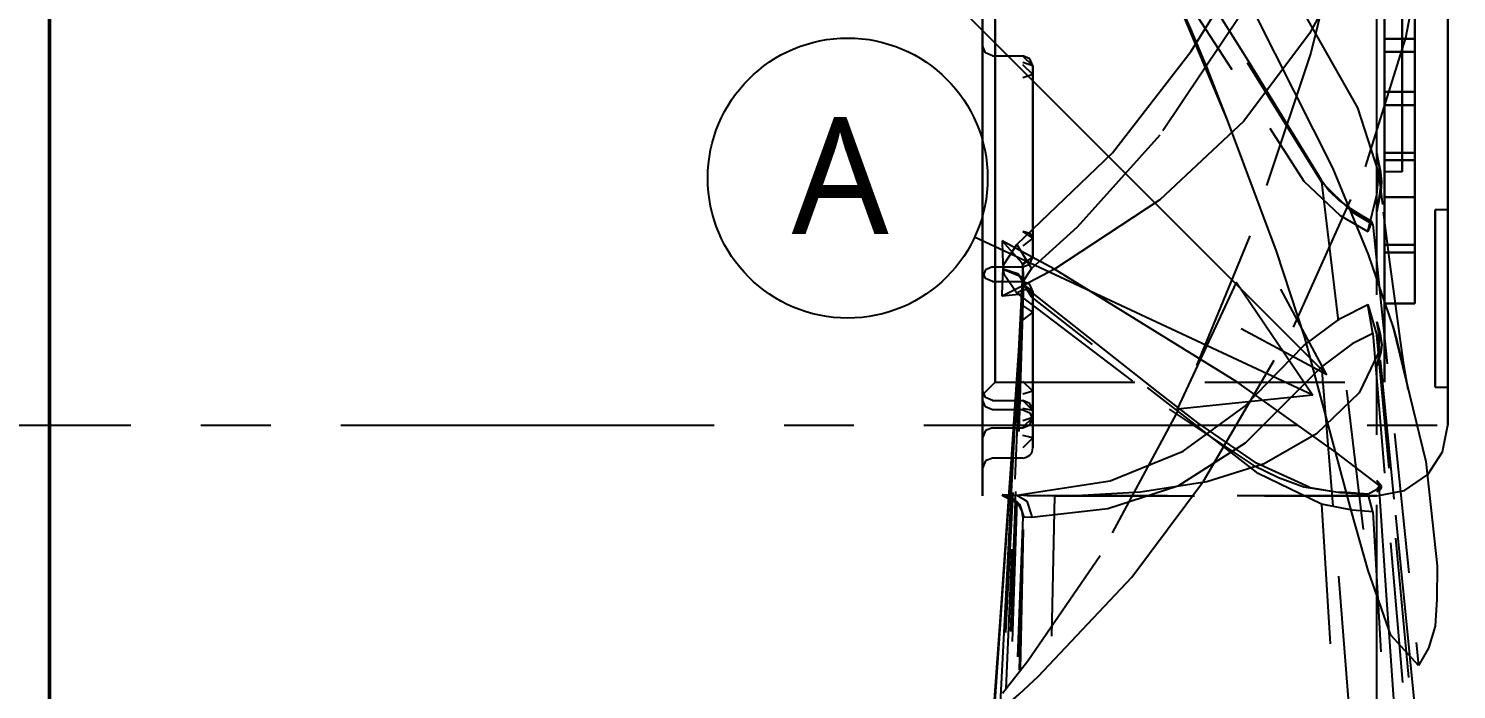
# Model space of a CAD drawing. Header units: metres. Extents: x -6 to 410, y 10 to 287.
# Drawn here: x 9.55 to 40.16, y 199.75 to 213.9 of the extents above; entities that cross this region are included whole.
import ezdxf

# ---------------------------------------------------------------- set-up
doc = ezdxf.new("R2010")
doc.units = ezdxf.units.M
doc.linetypes.add('CENTER2', pattern=[12.5, 8, -1.5, 1.5, -1.5])
doc.linetypes.add('DASHED', pattern=[4.5, 3, -1.5])
for name, color, linetype in [('BORDER', 7, 'Continuous'), ('DIM', 2, 'Continuous'), ('HIDDEN', 9, 'DASHED'), ('VISIBLE', 3, 'Continuous')]:
    doc.layers.add(name, color=color, linetype=linetype)
doc.styles.add('CHINESE', font='msjh.ttc')

msp = doc.modelspace()

# ---------------------------------------------------------------- linework, layer by layer
at = {"layer": 'BORDER', "lineweight": 50}
msp.add_lwpolyline([(10, 10), (410, 10), (410, 287), (10, 287)], close=True, dxfattribs=at)
at = {"layer": 'CENTER2', "color": 3, "linetype": 'CENTER2'}
for p, q in [((38.459, 170.7), (38.459, 240.122)), ((3.748, 205.411), (73.17, 205.411))]:
    msp.add_line(p, q, dxfattribs=at)
at = {"layer": 'DIM', "color": 2}
for p, q in [((37.385, 206.485), (13.58, 230.29)), ((37.083, 206.053), (29.832, 209.434)), ((37.385, 206.485), (36.395, 208.323)), ((37.385, 206.485), (35.547, 207.475))]:
    msp.add_line(p, q, dxfattribs=at)
msp.add_lwpolyline([(37.083, 206.053), (34.183, 205.75), (35.451, 208.469)], close=True, dxfattribs=at)
msp.add_circle((27.113, 210.702), 3, dxfattribs=at)
at = {"layer": 'HIDDEN'}
for p, q in [((38.621, 212.547), (38.621, 213.686)), ((38.621, 213.686), (38.621, 212.547)), ((38.621, 213.686), (39.272, 213.686)), ((39.272, 213.686), (38.621, 213.686)), ((39.272, 213.686), (39.272, 212.547)), ((39.272, 212.547), (39.272, 213.686)), ((30, 213.52), (30, 213.335)), ((30, 213.335), (30, 213.52)), ((38.621, 213.405), (38.621, 212.266)), ((38.621, 212.266), (38.621, 213.405)), ((39.272, 213.405), (38.621, 213.405)), ((38.621, 213.405), (39.272, 213.405)), ((39.272, 212.266), (39.272, 213.405)), ((39.272, 213.405), (39.272, 212.266)), ((30.217, 213.324), (30.868, 213.324)), ((30.217, 213.324), (30.868, 213.324)), ((31.084, 213.107), (31.084, 212.923)), ((31.084, 212.923), (31.084, 213.107)), ((39.272, 212.547), (38.621, 212.547)), ((38.621, 212.547), (39.272, 212.547)), ((38.621, 212.266), (39.272, 212.266)), ((39.272, 212.266), (38.621, 212.266)), ((38.621, 209.273), (38.621, 211.246)), ((38.621, 211.246), (38.621, 209.273)), ((38.621, 211.246), (39.272, 211.246)), ((39.272, 211.246), (38.621, 211.246)), ((39.272, 211.246), (39.272, 209.273)), ((39.272, 209.273), (39.272, 211.246)), ((38.621, 211.083), (38.621, 209.111)), ((38.621, 209.111), (38.621, 211.083)), ((39.272, 211.083), (38.621, 211.083)), ((38.621, 211.083), (39.272, 211.083)), ((39.272, 209.111), (39.272, 211.083)), ((39.272, 211.083), (39.272, 209.111)), ((37.272, 210.625), (38.268, 202.294)), ((39.001, 210.833), (38.621, 210.833)), ((38.621, 210.293), (38.621, 208.015)), ((38.621, 208.015), (38.621, 210.293)), ((38.621, 210.293), (39.272, 210.293)), ((39.272, 210.293), (38.621, 210.293)), ((39.272, 208.015), (39.272, 210.293)), ((39.272, 210.293), (39.272, 208.015)), ((39.977, 210.02), (39.706, 210.02)), ((38.367, 209.705), (39.351, 200.264)), ((31.084, 209.015), (31.084, 209.414)), ((31.084, 209.414), (31.084, 209.015)), ((30, 208.692), (30, 209.091)), ((30, 209.091), (30, 208.692)), ((39.272, 209.273), (38.621, 209.273)), ((38.621, 209.273), (39.272, 209.273)), ((38.621, 209.111), (39.272, 209.111)), ((39.272, 209.111), (38.621, 209.111)), ((39.706, 209.207), (39.706, 207.038)), ((39.706, 207.038), (39.706, 209.207)), ((39.977, 207.038), (39.977, 209.207)), ((30.217, 208.798), (30.868, 208.798)), ((30.217, 208.798), (30.868, 208.798)), ((30, 208.12), (30, 208.563)), ((30, 208.563), (30, 208.12)), ((30.217, 208.49), (30.868, 208.49)), ((30.217, 208.49), (30.868, 208.49)), ((30.881, 208.484), (30.43, 196.362)), ((30.881, 208.461), (30.43, 199.664)), ((30.507, 199.759), (30.889, 208.516)), ((30.507, 196.278), (30.889, 208.424)), ((30.868, 208.161), (30.696, 205.699)), ((31.084, 207.83), (31.084, 208.273)), ((31.084, 208.273), (31.084, 207.83)), ((39.272, 208.015), (38.621, 208.015)), ((38.621, 208.015), (39.272, 208.015)), ((38.367, 207.372), (39.351, 195.836)), ((39.564, 195.525), (38.453, 207.336)), ((37.272, 206.662), (38.269, 194.201)), ((30, 206.062), (30.271, 206.333)), ((30.271, 206.333), (38.621, 206.333)), ((30, 206.007), (30, 205.439)), ((30, 205.439), (30, 206.007)), ((31.084, 206.141), (31.084, 205.573)), ((31.084, 205.573), (31.084, 206.141)), ((39.706, 206.224), (39.977, 206.224)), ((30, 205.23), (30, 205.813)), ((30, 205.813), (30, 205.23)), ((30.217, 205.94), (30.868, 205.94)), ((30.217, 205.94), (30.868, 205.94)), ((30.868, 205.736), (30.217, 205.736)), ((30.696, 205.699), (30.569, 203.874)), ((31.084, 205.723), (31.084, 205.139)), ((31.084, 205.139), (31.084, 205.723)), ((30.217, 205.356), (30.868, 205.356)), ((30.217, 205.356), (30.868, 205.356)), ((30.868, 204.706), (30.217, 204.706)), ((38.459, 203.893), (30.448, 203.893)), ((31.546, 203.893), (31.371, 195.303)), ((31.546, 203.893), (38.459, 203.893)), ((37.273, 203.719), (38.27, 187.042)), ((38.367, 203.551), (39.351, 186.729)), ((30.43, 186.67), (30.881, 203.445)), ((30.507, 186.678), (30.889, 203.441)), ((30.868, 203.447), (30.597, 196.179))]:
    msp.add_line(p, q, dxfattribs=at)
for points in [[(30, 203.893), (30, 204.216), (30, 205.171), (30, 206.708), (30, 208.752), (30, 211.199), (30, 213.926), (30, 216.798), (30, 219.669), (30, 222.397), (30, 224.844), (30, 226.887), (30, 228.425), (30, 229.379), (30, 229.703)], [(30, 227.534), (30, 227.265), (30, 226.471), (30, 225.192), (30, 223.492), (30, 221.456), (30, 219.187), (30, 216.798), (30, 214.409), (30, 212.14), (30, 210.104), (30, 208.404), (30, 207.125), (30, 206.331), (30, 206.062)], [(30, 206.062), (30, 206.331), (30, 207.125), (30, 208.404), (30, 210.104), (30, 212.14), (30, 214.409), (30, 216.798), (30, 219.187), (30, 221.456), (30, 223.492), (30, 225.192), (30, 226.471), (30, 227.265), (30, 227.534)], [(30.271, 227.263), (30.271, 227), (30.271, 226.226), (30.271, 224.98), (30.271, 223.323), (30.271, 221.338), (30.271, 219.127), (30.271, 216.798), (30.271, 214.469), (30.271, 212.257), (30.271, 210.273), (30.271, 208.616), (30.271, 207.369), (30.271, 206.595), (30.271, 206.333)], [(30.271, 206.333), (30.271, 206.595), (30.271, 207.369), (30.271, 208.616), (30.271, 210.273), (30.271, 212.257), (30.271, 214.469), (30.271, 216.798), (30.271, 219.127), (30.271, 221.338), (30.271, 223.323), (30.271, 224.98), (30.271, 226.226), (30.271, 227), (30.271, 227.263)], [(38.621, 206.333), (38.621, 206.595), (38.621, 207.369), (38.621, 208.616), (38.621, 210.273), (38.621, 212.257), (38.621, 214.469), (38.621, 216.798), (38.621, 219.127), (38.621, 221.338), (38.621, 223.323), (38.621, 224.98), (38.621, 226.226), (38.621, 227), (38.621, 227.263)], [(38.621, 227.263), (38.621, 227), (38.621, 226.226), (38.621, 224.98), (38.621, 223.323), (38.621, 221.338), (38.621, 219.127), (38.621, 216.798), (38.621, 214.469), (38.621, 212.257), (38.621, 210.273), (38.621, 208.616), (38.621, 207.369), (38.621, 206.595), (38.621, 206.333)], [(38.621, 222.762), (38.621, 222.613), (38.621, 222.172), (38.621, 221.461), (38.621, 220.517), (38.621, 219.386), (38.621, 218.125), (38.621, 216.798), (38.621, 215.471), (38.621, 214.21), (38.621, 213.079), (38.621, 212.135), (38.621, 211.424), (38.621, 210.983), (38.621, 210.833)], [(38.621, 210.833), (38.621, 210.983), (38.621, 211.424), (38.621, 212.135), (38.621, 213.079), (38.621, 214.21), (38.621, 215.471), (38.621, 216.798), (38.621, 218.125), (38.621, 219.386), (38.621, 220.517), (38.621, 221.461), (38.621, 222.172), (38.621, 222.613), (38.621, 222.762)], [(39.001, 210.833), (39.001, 210.983), (39.001, 211.424), (39.001, 212.135), (39.001, 213.079), (39.001, 214.21), (39.001, 215.471), (39.001, 216.798), (39.001, 218.125), (39.001, 219.386), (39.001, 220.517), (39.001, 221.461), (39.001, 222.172), (39.001, 222.613), (39.001, 222.762)], [(39.001, 222.762), (39.001, 222.613), (39.001, 222.172), (39.001, 221.461), (39.001, 220.517), (39.001, 219.386), (39.001, 218.125), (39.001, 216.798), (39.001, 215.471), (39.001, 214.21), (39.001, 213.079), (39.001, 212.135), (39.001, 211.424), (39.001, 210.983), (39.001, 210.833)], [(31.195, 200.027), (33.204, 202.152), (34.738, 204.21), (36.67, 207.511), (38.215, 210.946), (39.079, 213.71), (39.604, 216.458), (39.747, 218.774), (39.706, 219.74)], [(38.269, 218.375), (38.223, 218.199), (37.954, 217.117), (37.568, 215.491), (37.039, 213.386), (35.731, 209.466), (34.203, 205.745), (32.523, 202.613), (30.973, 200.358)], [(37.272, 210.625), (34.19, 215.569), (31.955, 218.417)], [(31.963, 218.409), (33.727, 216.226), (34.52, 215.085), (35.695, 213.214), (37.26, 210.663)], [(30.739, 209.283), (32.79, 211.245), (34.475, 213.42), (35.71, 215.393), (36.893, 217.427)], [(37.272, 217.237), (35.542, 214.205), (33.806, 211.623), (32.032, 209.654), (31.053, 208.769)], [(38.493, 217.201), (38.056, 215.723), (37.013, 213.797), (35.608, 211.924), (33.803, 210.238), (31.546, 208.752)], [(33.712, 215.544), (36.893, 210.639)], [(38.621, 213.686), (38.621, 213.809), (38.621, 213.933), (38.621, 214.059), (38.621, 214.185), (38.621, 214.313), (38.621, 214.442), (38.621, 214.572), (38.621, 214.704), (38.621, 214.836), (38.621, 214.969), (38.621, 215.102), (38.621, 215.237), (38.621, 215.372), (38.621, 215.508)], [(38.621, 215.508), (38.621, 215.372), (38.621, 215.237), (38.621, 215.102), (38.621, 214.969), (38.621, 214.836), (38.621, 214.704), (38.621, 214.572), (38.621, 214.442), (38.621, 214.313), (38.621, 214.185), (38.621, 214.059), (38.621, 213.933), (38.621, 213.809), (38.621, 213.686)], [(39.272, 215.508), (39.272, 215.372), (39.272, 215.237), (39.272, 215.102), (39.272, 214.969), (39.272, 214.836), (39.272, 214.704), (39.272, 214.572), (39.272, 214.442), (39.272, 214.313), (39.272, 214.185), (39.272, 214.059), (39.272, 213.933), (39.272, 213.809), (39.272, 213.686)], [(39.272, 213.686), (39.272, 213.809), (39.272, 213.933), (39.272, 214.059), (39.272, 214.185), (39.272, 214.313), (39.272, 214.442), (39.272, 214.572), (39.272, 214.704), (39.272, 214.836), (39.272, 214.969), (39.272, 215.102), (39.272, 215.237), (39.272, 215.372), (39.272, 215.508)], [(38.621, 215.113), (38.621, 214.921), (38.621, 214.73), (38.621, 214.54), (38.621, 214.352), (38.621, 214.164), (38.621, 213.978), (38.621, 213.794), (38.621, 213.61), (38.621, 213.429), (38.621, 213.249), (38.621, 213.071), (38.621, 212.894), (38.621, 212.72), (38.621, 212.547)], [(38.621, 212.547), (38.621, 212.72), (38.621, 212.894), (38.621, 213.071), (38.621, 213.249), (38.621, 213.429), (38.621, 213.61), (38.621, 213.794), (38.621, 213.978), (38.621, 214.164), (38.621, 214.352), (38.621, 214.54), (38.621, 214.73), (38.621, 214.921), (38.621, 215.113)], [(39.272, 212.547), (39.272, 212.72), (39.272, 212.894), (39.272, 213.071), (39.272, 213.249), (39.272, 213.429), (39.272, 213.61), (39.272, 213.794), (39.272, 213.978), (39.272, 214.164), (39.272, 214.352), (39.272, 214.54), (39.272, 214.73), (39.272, 214.921), (39.272, 215.113)], [(39.272, 215.113), (39.272, 214.921), (39.272, 214.73), (39.272, 214.54), (39.272, 214.352), (39.272, 214.164), (39.272, 213.978), (39.272, 213.794), (39.272, 213.61), (39.272, 213.429), (39.272, 213.249), (39.272, 213.071), (39.272, 212.894), (39.272, 212.72), (39.272, 212.547)], [(30, 213.249), (30, 213.285), (30, 213.319), (30, 213.351), (30, 213.382), (30, 213.411), (30, 213.437), (30, 213.46), (30, 213.481), (30, 213.499), (30, 213.514), (30, 213.526), (30, 213.534), (30, 213.539), (30, 213.541)], [(30, 213.541), (30, 213.541), (30, 213.54), (30, 213.54), (30, 213.539), (30, 213.538), (30, 213.537), (30, 213.535), (30, 213.534), (30, 213.532), (30, 213.53), (30, 213.528), (30, 213.525), (30, 213.523), (30, 213.52)], [(30, 213.52), (30, 213.523), (30, 213.525), (30, 213.528), (30, 213.53), (30, 213.532), (30, 213.534), (30, 213.535), (30, 213.537), (30, 213.538), (30, 213.539), (30, 213.54), (30, 213.54), (30, 213.541), (30, 213.541)], [(30, 213.541), (30, 213.539), (30, 213.534), (30, 213.526), (30, 213.514), (30, 213.499), (30, 213.481), (30, 213.46), (30, 213.437), (30, 213.411), (30, 213.382), (30, 213.351), (30, 213.319), (30, 213.285), (30, 213.249)], [(30.217, 213.324), (30.065, 213.386), (30, 213.541)], [(30.217, 213.324), (30.065, 213.386), (30, 213.541)], [(38.621, 211.246), (38.621, 211.364), (38.621, 211.488), (38.621, 211.618), (38.621, 211.754), (38.621, 211.896), (38.621, 212.044), (38.621, 212.197), (38.621, 212.355), (38.621, 212.519), (38.621, 212.687), (38.621, 212.86), (38.621, 213.037), (38.621, 213.219), (38.621, 213.405)], [(38.621, 213.405), (38.621, 213.219), (38.621, 213.037), (38.621, 212.86), (38.621, 212.687), (38.621, 212.519), (38.621, 212.355), (38.621, 212.197), (38.621, 212.044), (38.621, 211.896), (38.621, 211.754), (38.621, 211.618), (38.621, 211.488), (38.621, 211.364), (38.621, 211.246)], [(39.272, 213.405), (39.272, 213.219), (39.272, 213.037), (39.272, 212.86), (39.272, 212.687), (39.272, 212.519), (39.272, 212.355), (39.272, 212.197), (39.272, 212.044), (39.272, 211.896), (39.272, 211.754), (39.272, 211.618), (39.272, 211.488), (39.272, 211.364), (39.272, 211.246)], [(39.272, 211.246), (39.272, 211.364), (39.272, 211.488), (39.272, 211.618), (39.272, 211.754), (39.272, 211.896), (39.272, 212.044), (39.272, 212.197), (39.272, 212.355), (39.272, 212.519), (39.272, 212.687), (39.272, 212.86), (39.272, 213.037), (39.272, 213.219), (39.272, 213.405)], [(30, 213.335), (30, 213.317), (30, 213.295), (30, 213.267), (30, 213.235), (30, 213.199), (30, 213.159), (30, 213.116), (30, 213.071), (30, 213.024), (30, 212.975), (30, 212.926), (30, 212.877), (30, 212.829), (30, 212.781)], [(30, 212.781), (30, 212.829), (30, 212.877), (30, 212.926), (30, 212.975), (30, 213.024), (30, 213.071), (30, 213.116), (30, 213.159), (30, 213.199), (30, 213.235), (30, 213.267), (30, 213.295), (30, 213.317), (30, 213.335)], [(30, 209.698), (30, 209.923), (30, 210.154), (30, 210.389), (30, 210.629), (30, 210.873), (30, 211.122), (30, 211.376), (30, 211.633), (30, 211.894), (30, 212.158), (30, 212.426), (30, 212.698), (30, 212.972), (30, 213.249)], [(30, 213.249), (30, 212.972), (30, 212.698), (30, 212.426), (30, 212.158), (30, 211.894), (30, 211.633), (30, 211.376), (30, 211.122), (30, 210.873), (30, 210.629), (30, 210.389), (30, 210.154), (30, 209.923), (30, 209.698)], [(31.084, 213.107), (31.021, 213.26), (30.868, 213.324)], [(31.084, 213.107), (31.021, 213.26), (30.868, 213.324)], [(31.084, 213.107), (30.868, 213.313)], [(31.084, 213.107), (30.868, 213.313)], [(31.084, 213.107), (30.868, 213.178)], [(31.084, 213.107), (30.868, 213.178)], [(31.084, 212.923), (30.868, 213.129)], [(31.084, 212.923), (30.868, 213.129)], [(31.084, 209.414), (31.084, 209.648), (31.084, 209.888), (31.084, 210.132), (31.084, 210.382), (31.084, 210.637), (31.084, 210.895), (31.084, 211.159), (31.084, 211.426), (31.084, 211.698), (31.084, 211.973), (31.084, 212.252), (31.084, 212.534), (31.084, 212.819), (31.084, 213.107)], [(31.084, 213.107), (31.084, 212.819), (31.084, 212.534), (31.084, 212.252), (31.084, 211.973), (31.084, 211.698), (31.084, 211.426), (31.084, 211.159), (31.084, 210.895), (31.084, 210.637), (31.084, 210.382), (31.084, 210.132), (31.084, 209.888), (31.084, 209.648), (31.084, 209.414)], [(30, 212.781), (30, 212.465), (30, 212.152), (30, 211.842), (30, 211.537), (30, 211.235), (30, 210.937), (30, 210.644), (30, 210.355), (30, 210.071), (30, 209.792), (30, 209.518), (30, 209.25), (30, 208.987), (30, 208.73)], [(30, 208.73), (30, 208.987), (30, 209.25), (30, 209.518), (30, 209.792), (30, 210.071), (30, 210.355), (30, 210.644), (30, 210.937), (30, 211.235), (30, 211.537), (30, 211.842), (30, 212.152), (30, 212.465), (30, 212.781)], [(31.084, 212.923), (30.868, 212.852)], [(31.084, 212.923), (30.868, 212.852)], [(31.084, 212.923), (31.084, 212.618), (31.084, 212.316), (31.084, 212.017), (31.084, 211.722), (31.084, 211.431), (31.084, 211.144), (31.084, 210.861), (31.084, 210.582), (31.084, 210.308), (31.084, 210.039), (31.084, 209.775), (31.084, 209.516), (31.084, 209.262), (31.084, 209.015)], [(31.084, 209.015), (31.084, 209.262), (31.084, 209.516), (31.084, 209.775), (31.084, 210.039), (31.084, 210.308), (31.084, 210.582), (31.084, 210.861), (31.084, 211.144), (31.084, 211.431), (31.084, 211.722), (31.084, 212.017), (31.084, 212.316), (31.084, 212.618), (31.084, 212.923)], [(38.621, 212.266), (38.621, 212.007), (38.621, 211.754), (38.621, 211.507), (38.621, 211.267), (38.621, 211.033), (38.621, 210.806), (38.621, 210.587), (38.621, 210.375), (38.621, 210.17), (38.621, 209.974), (38.621, 209.786), (38.621, 209.606), (38.621, 209.435), (38.621, 209.273)], [(38.621, 209.273), (38.621, 209.435), (38.621, 209.606), (38.621, 209.786), (38.621, 209.974), (38.621, 210.17), (38.621, 210.375), (38.621, 210.587), (38.621, 210.806), (38.621, 211.033), (38.621, 211.267), (38.621, 211.507), (38.621, 211.754), (38.621, 212.007), (38.621, 212.266)], [(39.272, 209.273), (39.272, 209.435), (39.272, 209.606), (39.272, 209.786), (39.272, 209.974), (39.272, 210.17), (39.272, 210.375), (39.272, 210.587), (39.272, 210.806), (39.272, 211.033), (39.272, 211.267), (39.272, 211.507), (39.272, 211.754), (39.272, 212.007), (39.272, 212.266)], [(39.272, 212.266), (39.272, 212.007), (39.272, 211.754), (39.272, 211.507), (39.272, 211.267), (39.272, 211.033), (39.272, 210.806), (39.272, 210.587), (39.272, 210.375), (39.272, 210.17), (39.272, 209.974), (39.272, 209.786), (39.272, 209.606), (39.272, 209.435), (39.272, 209.273)], [(38.621, 210.293), (38.621, 210.302), (38.621, 210.319), (38.621, 210.343), (38.621, 210.375), (38.621, 210.413), (38.621, 210.46), (38.621, 210.513), (38.621, 210.573), (38.621, 210.641), (38.621, 210.716), (38.621, 210.798), (38.621, 210.886), (38.621, 210.981), (38.621, 211.083)], [(38.621, 211.083), (38.621, 210.981), (38.621, 210.886), (38.621, 210.798), (38.621, 210.716), (38.621, 210.641), (38.621, 210.573), (38.621, 210.513), (38.621, 210.46), (38.621, 210.413), (38.621, 210.375), (38.621, 210.343), (38.621, 210.319), (38.621, 210.302), (38.621, 210.293)], [(39.272, 211.083), (39.272, 210.981), (39.272, 210.886), (39.272, 210.798), (39.272, 210.716), (39.272, 210.641), (39.272, 210.573), (39.272, 210.513), (39.272, 210.46), (39.272, 210.413), (39.272, 210.375), (39.272, 210.343), (39.272, 210.319), (39.272, 210.302), (39.272, 210.293)], [(39.272, 210.293), (39.272, 210.302), (39.272, 210.319), (39.272, 210.343), (39.272, 210.375), (39.272, 210.413), (39.272, 210.46), (39.272, 210.513), (39.272, 210.573), (39.272, 210.641), (39.272, 210.716), (39.272, 210.798), (39.272, 210.886), (39.272, 210.981), (39.272, 211.083)], [(36.893, 210.639), (37.671, 209.904)], [(37.26, 210.663), (37.433, 210.432), (37.647, 210.222), (37.897, 210.042)], [(37.925, 209.975), (37.272, 210.625)], [(38.453, 210.347), (38.499, 210.793)], [(38.261, 209.561), (38.453, 210.347)], [(38.509, 210.316), (38.459, 209.989)], [(38.459, 209.989), (38.525, 210.314)], [(38.534, 210.516), (38.509, 210.316)], [(38.525, 210.314), (38.509, 210.316)], [(38.525, 210.314), (38.546, 210.42)], [(38.346, 209.772), (38.125, 209.904), (38.011, 209.973), (37.897, 210.042)], [(38.367, 209.705), (37.925, 209.975)], [(39.706, 209.207), (39.706, 209.298), (39.706, 209.388), (39.706, 209.475), (39.706, 209.56), (39.706, 209.639), (39.706, 209.714), (39.706, 209.782), (39.706, 209.843), (39.706, 209.895), (39.706, 209.94), (39.706, 209.974), (39.706, 210), (39.706, 210.015), (39.706, 210.02)], [(39.706, 210.02), (39.706, 210.015), (39.706, 210), (39.706, 209.974), (39.706, 209.94), (39.706, 209.895), (39.706, 209.843), (39.706, 209.782), (39.706, 209.714), (39.706, 209.639), (39.706, 209.56), (39.706, 209.475), (39.706, 209.388), (39.706, 209.298), (39.706, 209.207)], [(39.977, 210.02), (39.977, 209.664), (39.977, 209.319), (39.977, 208.986), (39.977, 208.665), (39.977, 208.357), (39.977, 208.061), (39.977, 207.78), (39.977, 207.512), (39.977, 207.259), (39.977, 207.021), (39.977, 206.798), (39.977, 206.591), (39.977, 206.4), (39.977, 206.224)], [(30, 209.091), (30, 209.126), (30, 209.163), (30, 209.204), (30, 209.247), (30, 209.292), (30, 209.339), (30, 209.387), (30, 209.435), (30, 209.483), (30, 209.53), (30, 209.575), (30, 209.619), (30, 209.66), (30, 209.698)], [(30, 209.698), (30, 209.66), (30, 209.619), (30, 209.575), (30, 209.53), (30, 209.483), (30, 209.435), (30, 209.387), (30, 209.339), (30, 209.292), (30, 209.247), (30, 209.204), (30, 209.163), (30, 209.126), (30, 209.091)], [(37.671, 209.904), (38.261, 209.561)], [(38.347, 209.772), (38.261, 209.561)], [(38.367, 209.705), (38.347, 209.772)], [(31.084, 209.414), (31.021, 209.514), (30.868, 209.556)], [(31.084, 209.414), (30.868, 209.556)], [(31.084, 209.414), (30.868, 209.253)], [(31.084, 209.414), (30.868, 209.253)], [(30.462, 208.851), (30.739, 209.283)], [(30.739, 209.283), (31.053, 208.769)], [(38.621, 209.111), (38.621, 208.968), (38.621, 208.834), (38.621, 208.71), (38.621, 208.596), (38.621, 208.492), (38.621, 208.397), (38.621, 208.313), (38.621, 208.239), (38.621, 208.176), (38.621, 208.123), (38.621, 208.08), (38.621, 208.048), (38.621, 208.026), (38.621, 208.015)], [(38.621, 208.015), (38.621, 208.026), (38.621, 208.048), (38.621, 208.08), (38.621, 208.123), (38.621, 208.176), (38.621, 208.239), (38.621, 208.313), (38.621, 208.397), (38.621, 208.492), (38.621, 208.596), (38.621, 208.71), (38.621, 208.834), (38.621, 208.968), (38.621, 209.111)], [(39.272, 208.015), (39.272, 208.026), (39.272, 208.048), (39.272, 208.08), (39.272, 208.123), (39.272, 208.176), (39.272, 208.239), (39.272, 208.313), (39.272, 208.397), (39.272, 208.492), (39.272, 208.596), (39.272, 208.71), (39.272, 208.834), (39.272, 208.968), (39.272, 209.111)], [(39.272, 209.111), (39.272, 208.968), (39.272, 208.834), (39.272, 208.71), (39.272, 208.596), (39.272, 208.492), (39.272, 208.397), (39.272, 208.313), (39.272, 208.239), (39.272, 208.176), (39.272, 208.123), (39.272, 208.08), (39.272, 208.048), (39.272, 208.026), (39.272, 208.015)], [(30.217, 208.798), (30.065, 208.735), (30, 208.581)], [(30.217, 208.798), (30.065, 208.735), (30, 208.581)], [(30.433, 208.439), (30.448, 208.756)], [(30.448, 208.756), (30.462, 208.851)], [(30.448, 208.756), (30.759, 208.662), (30.881, 208.461)], [(31.084, 209.015), (30.868, 208.872)], [(31.084, 209.015), (30.868, 208.853)], [(31.084, 209.015), (30.868, 208.853)], [(31.084, 209.015), (30.868, 208.872)], [(30.868, 208.798), (31.021, 208.861), (31.084, 209.015)], [(30.868, 208.798), (31.021, 208.861), (31.084, 209.015)], [(30.868, 208.806), (30.87, 208.726), (30.871, 208.689), (30.873, 208.653), (30.874, 208.622), (30.876, 208.588), (30.881, 208.503)], [(30.881, 208.484), (30.868, 208.787)], [(31.546, 208.752), (30.884, 208.404)], [(31.053, 208.769), (30.889, 208.516)], [(30, 208.73), (30, 208.711), (30, 208.692), (30, 208.675), (30, 208.659), (30, 208.645), (30, 208.632), (30, 208.62), (30, 208.61), (30, 208.601), (30, 208.594), (30, 208.588), (30, 208.584), (30, 208.582), (30, 208.581)], [(30, 208.581), (30, 208.582), (30, 208.584), (30, 208.588), (30, 208.594), (30, 208.601), (30, 208.61), (30, 208.62), (30, 208.632), (30, 208.645), (30, 208.659), (30, 208.675), (30, 208.692), (30, 208.711), (30, 208.73)], [(30, 208.563), (30, 208.582), (30, 208.6), (30, 208.616), (30, 208.631), (30, 208.645), (30, 208.658), (30, 208.669), (30, 208.679), (30, 208.687), (30, 208.694), (30, 208.7), (30, 208.704), (30, 208.706), (30, 208.707)], [(30, 208.707), (30, 208.706), (30, 208.704), (30, 208.702), (30, 208.698), (30, 208.693), (30, 208.687), (30, 208.679), (30, 208.671), (30, 208.662), (30, 208.652), (30, 208.64), (30, 208.628), (30, 208.615), (30, 208.601)], [(30, 208.601), (30, 208.615), (30, 208.628), (30, 208.64), (30, 208.652), (30, 208.662), (30, 208.671), (30, 208.679), (30, 208.687), (30, 208.693), (30, 208.698), (30, 208.702), (30, 208.704), (30, 208.706), (30, 208.707)], [(30, 208.707), (30, 208.706), (30, 208.704), (30, 208.7), (30, 208.694), (30, 208.687), (30, 208.679), (30, 208.669), (30, 208.658), (30, 208.645), (30, 208.631), (30, 208.616), (30, 208.6), (30, 208.582), (30, 208.563)], [(30.217, 208.49), (30.065, 208.552), (30, 208.707)], [(30.217, 208.49), (30.065, 208.552), (30, 208.707)], [(30, 208.581), (30, 208.581), (30, 208.583), (30, 208.586), (30, 208.59), (30, 208.596), (30, 208.602), (30, 208.61), (30, 208.618), (30, 208.628), (30, 208.639), (30, 208.651), (30, 208.664), (30, 208.678), (30, 208.692)], [(30, 208.692), (30, 208.678), (30, 208.664), (30, 208.651), (30, 208.639), (30, 208.628), (30, 208.618), (30, 208.61), (30, 208.602), (30, 208.596), (30, 208.59), (30, 208.586), (30, 208.583), (30, 208.581), (30, 208.581)], [(30, 208.601), (30, 208.411), (30, 208.227), (30, 208.05), (30, 207.879), (30, 207.715), (30, 207.557), (30, 207.406), (30, 207.262), (30, 207.126), (30, 206.996), (30, 206.874), (30, 206.758), (30, 206.651), (30, 206.551)], [(30, 206.551), (30, 206.651), (30, 206.758), (30, 206.874), (30, 206.996), (30, 207.126), (30, 207.262), (30, 207.406), (30, 207.557), (30, 207.715), (30, 207.879), (30, 208.05), (30, 208.227), (30, 208.411), (30, 208.601)], [(30.857, 208.582), (30.881, 208.503)], [(31.084, 208.273), (31.021, 208.426), (30.868, 208.49)], [(31.084, 208.273), (31.021, 208.426), (30.868, 208.49)], [(30.881, 208.461), (30.878, 208.41)], [(30.889, 208.516), (30.881, 208.461)], [(30.881, 208.503), (30.881, 208.503)], [(30.881, 208.503), (30.881, 208.484)], [(30.881, 208.503), (30.881, 208.501), (30.885, 208.472)], [(30.889, 208.424), (30.881, 208.484)], [(30.885, 208.472), (30.922, 208.387), (31.008, 208.296)], [(30.421, 208.174), (30.433, 208.439)], [(30.884, 208.404), (30.421, 208.174)], [(30.855, 208.217), (30.421, 208.174)], [(30.565, 203.876), (30.607, 204.468), (30.703, 205.859), (30.769, 206.804), (30.843, 207.881), (30.864, 208.182), (30.872, 208.306), (30.878, 208.41)], [(30.835, 208.169), (34.006, 205.753), (35.802, 204.554), (36.35, 204.29), (36.893, 204.091)], [(30.842, 208.3), (30.935, 208.319), (31.007, 208.296)], [(30.868, 208.165), (30.855, 208.217)], [(31.084, 208.273), (30.868, 208.437)], [(31.084, 208.273), (30.868, 208.437)], [(31.084, 208.273), (30.868, 208.418)], [(31.084, 208.273), (30.868, 208.418)], [(30.878, 208.405), (30.871, 208.284), (30.868, 208.161)], [(30.868, 208.165), (30.871, 208.276), (30.873, 208.311), (30.874, 208.346), (30.876, 208.382), (30.878, 208.405)], [(30.868, 208.161), (30.868, 208.165)], [(30.878, 208.41), (30.878, 208.405)], [(31.053, 208.157), (30.889, 208.424)], [(37.023, 204.078), (35.878, 204.598), (34.62, 205.458), (33.766, 206.119), (32.443, 207.162), (31.007, 208.296)], [(31.008, 208.296), (31.053, 208.157)], [(37.273, 203.719), (35.91, 204.377), (31.053, 208.157)], [(31.084, 208.273), (31.084, 208.075), (31.084, 207.884), (31.084, 207.7), (31.084, 207.522), (31.084, 207.351), (31.084, 207.187), (31.084, 207.031), (31.084, 206.881), (31.084, 206.739), (31.084, 206.604), (31.084, 206.477), (31.084, 206.357), (31.084, 206.245), (31.084, 206.141)], [(31.084, 206.141), (31.084, 206.245), (31.084, 206.357), (31.084, 206.477), (31.084, 206.604), (31.084, 206.739), (31.084, 206.881), (31.084, 207.031), (31.084, 207.187), (31.084, 207.351), (31.084, 207.522), (31.084, 207.7), (31.084, 207.884), (31.084, 208.075), (31.084, 208.273)], [(30, 207.502), (30, 207.536), (30, 207.574), (30, 207.616), (30, 207.66), (30, 207.706), (30, 207.754), (30, 207.803), (30, 207.852), (30, 207.901), (30, 207.949), (30, 207.996), (30, 208.04), (30, 208.081), (30, 208.12)], [(30, 208.12), (30, 208.081), (30, 208.04), (30, 207.996), (30, 207.949), (30, 207.901), (30, 207.852), (30, 207.803), (30, 207.754), (30, 207.706), (30, 207.66), (30, 207.616), (30, 207.574), (30, 207.536), (30, 207.502)], [(31.084, 207.83), (30.868, 207.975)], [(31.084, 207.83), (30.868, 207.975)], [(37.671, 207.696), (38.261, 207.991)], [(38.261, 207.991), (38.453, 207.336)], [(38.367, 207.372), (38.261, 207.991)], [(31.084, 207.83), (30.868, 207.666)], [(31.084, 207.83), (30.868, 207.666)], [(31.084, 205.573), (31.084, 205.683), (31.084, 205.802), (31.084, 205.928), (31.084, 206.063), (31.084, 206.205), (31.084, 206.356), (31.084, 206.514), (31.084, 206.68), (31.084, 206.854), (31.084, 207.034), (31.084, 207.223), (31.084, 207.418), (31.084, 207.62), (31.084, 207.83)], [(31.084, 207.83), (31.084, 207.62), (31.084, 207.418), (31.084, 207.223), (31.084, 207.034), (31.084, 206.854), (31.084, 206.68), (31.084, 206.514), (31.084, 206.356), (31.084, 206.205), (31.084, 206.063), (31.084, 205.928), (31.084, 205.802), (31.084, 205.683), (31.084, 205.573)], [(36.893, 207.113), (37.671, 207.696)], [(38.509, 207.361), (38.459, 207.626)], [(38.459, 207.626), (38.525, 207.364)], [(38.798, 207.531), (38.876, 207.25), (39.043, 206.569), (39.127, 206.174)], [(30, 205.163), (30, 205.277), (30, 205.4), (30, 205.531), (30, 205.67), (30, 205.818), (30, 205.974), (30, 206.138), (30, 206.31), (30, 206.49), (30, 206.678), (30, 206.873), (30, 207.075), (30, 207.285), (30, 207.502)], [(30, 207.502), (30, 207.285), (30, 207.075), (30, 206.873), (30, 206.678), (30, 206.49), (30, 206.31), (30, 206.138), (30, 205.974), (30, 205.818), (30, 205.67), (30, 205.531), (30, 205.4), (30, 205.277), (30, 205.163)], [(38.367, 207.372), (37.925, 207.149)], [(38.453, 207.336), (38.502, 207.143)], [(38.525, 207.364), (38.509, 207.361)], [(38.523, 206.967), (38.509, 207.361)], [(38.525, 207.364), (38.561, 207.131)], [(30.739, 203.91), (32.738, 204.214), (34.302, 204.852), (35.62, 205.813), (36.893, 207.113)], [(38.493, 206.965), (38.08, 206.105), (37.165, 205.224), (36.038, 204.579), (34.811, 204.194), (33.393, 203.973), (32.016, 203.897), (31.546, 203.893)], [(37.925, 207.149), (37.272, 206.662)], [(38.459, 206.684), (38.523, 206.967)], [(38.542, 206.967), (38.459, 206.684)], [(38.502, 207.143), (38.493, 206.965)], [(39.169, 200.41), (39.16, 200.5), (38.828, 203.827), (38.502, 207.143)], [(38.561, 207.131), (38.542, 206.967)], [(39.706, 206.224), (39.706, 206.23), (39.706, 206.245), (39.706, 206.27), (39.706, 206.305), (39.706, 206.349), (39.706, 206.402), (39.706, 206.463), (39.706, 206.531), (39.706, 206.605), (39.706, 206.685), (39.706, 206.769), (39.706, 206.857), (39.706, 206.947), (39.706, 207.038)], [(39.706, 207.038), (39.706, 206.947), (39.706, 206.857), (39.706, 206.769), (39.706, 206.685), (39.706, 206.605), (39.706, 206.531), (39.706, 206.463), (39.706, 206.402), (39.706, 206.349), (39.706, 206.305), (39.706, 206.27), (39.706, 206.245), (39.706, 206.23), (39.706, 206.224)], [(39.977, 206.224), (39.977, 206.23), (39.977, 206.245), (39.977, 206.27), (39.977, 206.305), (39.977, 206.349), (39.977, 206.402), (39.977, 206.463), (39.977, 206.531), (39.977, 206.605), (39.977, 206.685), (39.977, 206.769), (39.977, 206.857), (39.977, 206.947), (39.977, 207.038)], [(37.272, 206.662), (35.632, 205.022), (34.193, 204.104), (32.689, 203.615), (31.053, 203.43)], [(39.127, 206.174), (39.037, 206.705)], [(30, 206.551), (30, 206.532), (30, 206.509), (30, 206.482), (30, 206.45), (30, 206.414), (30, 206.376), (30, 206.334), (30, 206.29), (30, 206.244), (30, 206.196), (30, 206.149), (30, 206.101), (30, 206.053), (30, 206.007)], [(30, 206.007), (30, 206.053), (30, 206.101), (30, 206.149), (30, 206.196), (30, 206.244), (30, 206.29), (30, 206.334), (30, 206.376), (30, 206.414), (30, 206.45), (30, 206.482), (30, 206.509), (30, 206.532), (30, 206.551)], [(31.084, 206.141), (30.868, 206.346)], [(31.084, 206.141), (30.868, 206.346)], [(30, 206.149), (30, 206.15), (30, 206.151), (30, 206.152), (30, 206.153), (30, 206.154), (30, 206.154), (30, 206.155), (30, 206.155), (30, 206.156), (30, 206.156), (30, 206.156), (30, 206.157), (30, 206.157), (30, 206.157)], [(30, 206.157), (30, 206.155), (30, 206.149), (30, 206.138), (30, 206.124), (30, 206.107), (30, 206.085), (30, 206.06), (30, 206.032), (30, 206.001), (30, 205.967), (30, 205.931), (30, 205.893), (30, 205.854), (30, 205.813)], [(30, 205.813), (30, 205.854), (30, 205.893), (30, 205.931), (30, 205.967), (30, 206.001), (30, 206.032), (30, 206.06), (30, 206.085), (30, 206.107), (30, 206.124), (30, 206.138), (30, 206.149), (30, 206.155), (30, 206.157)], [(30, 206.157), (30, 206.157), (30, 206.157), (30, 206.156), (30, 206.156), (30, 206.156), (30, 206.155), (30, 206.155), (30, 206.154), (30, 206.154), (30, 206.153), (30, 206.152), (30, 206.151), (30, 206.15), (30, 206.149)], [(30.217, 205.94), (30.065, 206.002), (30, 206.157)], [(30.217, 205.94), (30.065, 206.002), (30, 206.157)], [(30, 206.149), (30, 206.122), (30, 206.097), (30, 206.074), (30, 206.053), (30, 206.034), (30, 206.017), (30, 206.002), (30, 205.989), (30, 205.978), (30, 205.969), (30, 205.962), (30, 205.957), (30, 205.954), (30, 205.953)], [(30, 205.953), (30, 205.954), (30, 205.957), (30, 205.962), (30, 205.969), (30, 205.978), (30, 205.989), (30, 206.002), (30, 206.017), (30, 206.034), (30, 206.053), (30, 206.074), (30, 206.097), (30, 206.122), (30, 206.149)], [(31.084, 206.141), (30.868, 206.074)], [(31.084, 206.141), (30.868, 206.074)], [(30.217, 205.736), (30.065, 205.799), (30, 205.953)], [(30.696, 205.699), (30.593, 204.223), (30.444, 202.072), (30.243, 199.192)], [(31.084, 205.723), (31.021, 205.876), (30.868, 205.94)], [(31.084, 205.723), (31.021, 205.876), (30.868, 205.94)], [(31.084, 205.723), (30.868, 205.936)], [(31.084, 205.723), (30.868, 205.936)], [(31.084, 205.723), (30.868, 205.768)], [(31.084, 205.723), (30.868, 205.768)], [(30.868, 205.736), (31.02, 205.674), (31.084, 205.52)], [(31.084, 205.723), (31.084, 205.695), (31.084, 205.669), (31.084, 205.645), (31.084, 205.624), (31.084, 205.604), (31.084, 205.586), (31.084, 205.571), (31.084, 205.557), (31.084, 205.546), (31.084, 205.536), (31.084, 205.529), (31.084, 205.524), (31.084, 205.521), (31.084, 205.52)], [(31.084, 205.52), (31.084, 205.521), (31.084, 205.524), (31.084, 205.529), (31.084, 205.536), (31.084, 205.546), (31.084, 205.557), (31.084, 205.571), (31.084, 205.586), (31.084, 205.604), (31.084, 205.624), (31.084, 205.645), (31.084, 205.669), (31.084, 205.695), (31.084, 205.723)], [(30, 205.439), (30, 205.403), (30, 205.368), (30, 205.334), (30, 205.303), (30, 205.273), (30, 205.247), (30, 205.222), (30, 205.201), (30, 205.182), (30, 205.167), (30, 205.155), (30, 205.146), (30, 205.141), (30, 205.139)], [(30, 205.139), (30, 205.141), (30, 205.146), (30, 205.155), (30, 205.167), (30, 205.182), (30, 205.201), (30, 205.222), (30, 205.247), (30, 205.273), (30, 205.303), (30, 205.334), (30, 205.368), (30, 205.403), (30, 205.439)], [(31.084, 205.573), (30.868, 205.506)], [(31.084, 205.573), (30.868, 205.368)], [(31.084, 205.573), (30.868, 205.368)], [(31.084, 205.573), (30.868, 205.506)], [(30.868, 205.356), (31.021, 205.42), (31.084, 205.573)], [(30.868, 205.356), (31.021, 205.42), (31.084, 205.573)], [(30.217, 205.356), (30.065, 205.294), (30, 205.139)], [(30.217, 205.356), (30.065, 205.294), (30, 205.139)], [(30, 204.714), (30, 204.726), (30, 204.743), (30, 204.766), (30, 204.793), (30, 204.825), (30, 204.861), (30, 204.9), (30, 204.942), (30, 204.987), (30, 205.034), (30, 205.083), (30, 205.132), (30, 205.181), (30, 205.23)], [(30, 205.23), (30, 205.181), (30, 205.132), (30, 205.083), (30, 205.034), (30, 204.987), (30, 204.942), (30, 204.9), (30, 204.861), (30, 204.825), (30, 204.793), (30, 204.766), (30, 204.743), (30, 204.726), (30, 204.714)], [(30, 205.139), (30, 205.14), (30, 205.14), (30, 205.141), (30, 205.141), (30, 205.143), (30, 205.144), (30, 205.145), (30, 205.147), (30, 205.149), (30, 205.152), (30, 205.154), (30, 205.157), (30, 205.16), (30, 205.163)], [(30, 205.163), (30, 205.16), (30, 205.157), (30, 205.154), (30, 205.152), (30, 205.149), (30, 205.147), (30, 205.145), (30, 205.144), (30, 205.143), (30, 205.141), (30, 205.141), (30, 205.14), (30, 205.14), (30, 205.139)], [(31.084, 205.139), (30.868, 205.185)], [(31.084, 205.139), (30.868, 205.185)], [(31.084, 205.139), (30.868, 204.927)], [(31.084, 205.139), (30.868, 204.927)], [(31.084, 205.139), (31.084, 205.11), (31.084, 205.082), (31.084, 205.057), (31.084, 205.034), (31.084, 205.013), (31.084, 204.994), (31.084, 204.977), (31.084, 204.963), (31.084, 204.951), (31.084, 204.941), (31.084, 204.933), (31.084, 204.928), (31.084, 204.924), (31.084, 204.923)], [(31.084, 204.923), (31.084, 204.924), (31.084, 204.928), (31.084, 204.933), (31.084, 204.941), (31.084, 204.951), (31.084, 204.963), (31.084, 204.977), (31.084, 204.994), (31.084, 205.013), (31.084, 205.034), (31.084, 205.057), (31.084, 205.082), (31.084, 205.11), (31.084, 205.139)], [(30.868, 204.706), (30.949, 204.722), (31.02, 204.769), (31.067, 204.839), (31.084, 204.923)], [(38.493, 204.133), (37.584, 204.823)], [(30, 204.714), (30, 204.683), (30, 204.654), (30, 204.628), (30, 204.604), (30, 204.582), (30, 204.563), (30, 204.546), (30, 204.531), (30, 204.518), (30, 204.508), (30, 204.5), (30, 204.494), (30, 204.491), (30, 204.489)], [(30, 204.489), (30, 204.491), (30, 204.494), (30, 204.5), (30, 204.508), (30, 204.518), (30, 204.531), (30, 204.546), (30, 204.563), (30, 204.582), (30, 204.604), (30, 204.628), (30, 204.654), (30, 204.683), (30, 204.714)], [(30.217, 204.706), (30.065, 204.644), (30, 204.489)], [(38.459, 203.893), (39.051, 204.013), (39.549, 204.355)], [(38.459, 204.225), (38.494, 204.176), (38.523, 204.132)], [(38.542, 204.135), (38.459, 204.225)], [(30.448, 203.893), (30.462, 203.894)], [(30.448, 203.893), (30.795, 203.719), (30.881, 203.459)], [(30.462, 203.894), (30.739, 203.91)], [(30.751, 203.761), (30.61, 203.867)], [(30.61, 203.86), (30.657, 203.836), (30.742, 203.771)], [(30.884, 203.901), (30.612, 203.908)], [(30.739, 203.91), (30.956, 203.781), (31.053, 203.477)], [(31.546, 203.893), (30.884, 203.901)], [(36.893, 204.091), (37.671, 203.97)], [(37.024, 204.078), (37.576, 203.983), (37.706, 203.972)], [(37.671, 203.97), (38.261, 203.932)], [(38.27, 203.934), (37.991, 203.951), (37.706, 203.972)], [(38.261, 203.932), (38.453, 204.037)], [(38.27, 203.933), (38.261, 203.932)], [(38.367, 203.551), (38.27, 203.933)], [(38.453, 204.037), (38.505, 204.103)], [(38.459, 203.982), (38.525, 204.033)], [(38.509, 204.032), (38.459, 203.982)], [(38.505, 204.103), (38.493, 204.133)], [(38.719, 200.976), (38.671, 201.664), (38.505, 204.103)], [(38.523, 204.132), (38.509, 204.032)], [(38.525, 204.033), (38.509, 204.032)], [(38.525, 204.033), (38.561, 204.09)], [(38.561, 204.09), (38.542, 204.135)], [(30.742, 203.771), (30.729, 203.783), (30.729, 203.783)], [(30.729, 203.783), (30.737, 203.776), (30.751, 203.761)], [(30.742, 203.771), (30.755, 203.757), (30.758, 203.754), (30.758, 203.754)], [(30.758, 203.754), (30.758, 203.754), (30.758, 203.754), (30.758, 203.754), (30.758, 203.754), (30.758, 203.754), (30.758, 203.754), (30.758, 203.754), (30.758, 203.754), (30.757, 203.754), (30.757, 203.754), (30.757, 203.755), (30.757, 203.755), (30.756, 203.755), (30.756, 203.756), (30.756, 203.756), (30.755, 203.757), (30.755, 203.757), (30.754, 203.758), (30.753, 203.759), (30.753, 203.759), (30.752, 203.76), (30.751, 203.761), (30.751, 203.762), (30.75, 203.763), (30.749, 203.763), (30.748, 203.764), (30.747, 203.765), (30.746, 203.767), (30.745, 203.768), (30.742, 203.771)], [(30.855, 203.569), (30.751, 203.761)], [(30.868, 203.447), (30.855, 203.569)], [(37.925, 203.589), (37.273, 203.719)], [(38.367, 203.551), (37.925, 203.589)], [(30.881, 203.445), (30.868, 203.447)], [(30.881, 203.459), (30.881, 203.445)], [(30.889, 203.441), (30.881, 203.445)], [(31.053, 203.43), (30.889, 203.441)], [(31.053, 203.477), (31.053, 203.43)], [(30.973, 200.358), (30.507, 199.759)], [(30.37, 199.277), (30.787, 199.65), (31.195, 200.027)], [(30.507, 199.759), (30.43, 199.664)]]:
    msp.add_lwpolyline(points, dxfattribs=at)
at = {"layer": 'VISIBLE'}
for p, q in [((39.977, 209.207), (39.977, 207.038)), ((30.868, 208.787), (30.241, 196.817)), ((30.569, 203.874), (30.241, 199.165))]:
    msp.add_line(p, q, dxfattribs=at)
for points in [[(30, 229.703), (30, 229.379), (30, 228.425), (30, 226.887), (30, 224.844), (30, 222.397), (30, 219.669), (30, 216.798), (30, 213.926), (30, 211.199), (30, 208.752), (30, 206.708), (30, 205.171), (30, 204.216), (30, 203.893)], [(39.977, 205.411), (39.977, 205.697), (39.977, 206.539), (39.977, 207.895), (39.977, 209.698), (39.977, 211.857), (39.977, 214.264), (39.977, 216.798), (39.977, 219.332), (39.977, 221.738), (39.977, 223.897), (39.977, 225.7), (39.977, 227.057), (39.977, 227.899), (39.977, 228.185)], [(39.977, 228.185), (39.977, 228.043), (39.977, 227.623), (39.977, 226.933), (39.977, 225.992), (39.977, 224.823), (39.977, 223.454), (39.977, 221.92), (39.977, 220.259), (39.977, 218.512), (39.977, 216.723), (39.977, 214.935), (39.977, 213.194), (39.977, 211.542), (39.977, 210.02)], [(35.258, 211.94), (33.599, 215.896), (30.973, 220.617)], [(35.258, 211.94), (34.816, 213.063), (34.461, 213.911), (33.999, 214.945), (33.611, 215.747), (32.249, 218.052), (31.955, 218.417)], [(38.493, 210.838), (38.047, 212.205), (36.901, 214.233), (35.3, 216.366), (33.437, 218.21)], [(33.845, 217.622), (35.45, 215.008), (37.502, 210.925), (38.273, 209.062), (38.807, 207.502)], [(38.268, 202.294), (37.914, 203.56), (36.912, 207.284), (36.304, 209.138), (35.258, 211.94)], [(38.459, 211.234), (38.523, 210.835)], [(38.542, 210.839), (38.459, 211.234)], [(38.497, 210.815), (38.493, 210.838)], [(38.499, 210.793), (38.497, 210.815)], [(38.581, 210.138), (38.497, 210.815)], [(38.523, 210.835), (38.534, 210.516)], [(38.561, 210.613), (38.542, 210.839)], [(38.546, 210.42), (38.561, 210.613)], [(39.977, 209.207), (39.977, 209.298), (39.977, 209.388), (39.977, 209.475), (39.977, 209.56), (39.977, 209.639), (39.977, 209.714), (39.977, 209.782), (39.977, 209.843), (39.977, 209.895), (39.977, 209.94), (39.977, 209.974), (39.977, 210), (39.977, 210.015), (39.977, 210.02)], [(39.977, 210.02), (39.977, 210.015), (39.977, 210), (39.977, 209.974), (39.977, 209.94), (39.977, 209.895), (39.977, 209.843), (39.977, 209.782), (39.977, 209.714), (39.977, 209.639), (39.977, 209.56), (39.977, 209.475), (39.977, 209.388), (39.977, 209.298), (39.977, 209.207)], [(39.037, 206.705), (39.036, 206.712), (38.953, 207.263), (38.831, 208.174), (38.743, 208.854), (38.602, 209.97)], [(30.421, 209.357), (30.433, 209.072)], [(30.884, 209.11), (30.421, 209.357)], [(30.855, 208.883), (30.421, 209.357)], [(30.433, 209.072), (30.448, 208.748)], [(31.546, 208.752), (30.884, 209.11)], [(30.868, 208.806), (30.864, 208.843), (30.855, 208.883)], [(30.868, 208.787), (30.868, 208.806)], [(37.584, 204.823), (35.457, 206.337), (31.546, 208.752)], [(30.448, 208.748), (30.462, 208.653)], [(30.448, 208.748), (30.857, 208.582)], [(30.462, 208.653), (30.739, 208.242)], [(30.739, 208.242), (30.842, 208.3)], [(30.739, 208.242), (30.835, 208.169)], [(38.807, 207.502), (38.798, 207.531)], [(38.807, 207.502), (39.503, 204.63), (39.75, 202.397), (39.74, 201.685), (39.706, 201.106)], [(39.977, 207.038), (39.977, 206.947), (39.977, 206.857), (39.977, 206.769), (39.977, 206.685), (39.977, 206.605), (39.977, 206.531), (39.977, 206.463), (39.977, 206.402), (39.977, 206.349), (39.977, 206.305), (39.977, 206.27), (39.977, 206.245), (39.977, 206.23), (39.977, 206.224)], [(39.977, 206.224), (39.977, 206.114), (39.977, 206.011), (39.977, 205.916), (39.977, 205.829), (39.977, 205.75), (39.977, 205.679), (39.977, 205.616), (39.977, 205.562), (39.977, 205.516), (39.977, 205.478), (39.977, 205.449), (39.977, 205.428), (39.977, 205.415), (39.977, 205.411)], [(39.549, 204.355), (39.866, 204.841), (39.977, 205.411)], [(30.248, 199.326), (30.407, 201.6), (30.565, 203.876)], [(30.421, 203.915), (30.433, 203.899)], [(30.612, 203.908), (30.421, 203.915)], [(30.61, 203.867), (30.421, 203.915)], [(30.433, 203.899), (30.448, 203.893)], [(30.448, 203.893), (30.51, 203.888), (30.564, 203.876), (30.586, 203.869), (30.61, 203.86)], [(38.753, 200.915), (38.268, 202.294)], [(39.706, 201.106), (39.564, 200.63)], [(39.06, 196.059), (38.719, 200.976)], [(39.351, 200.264), (38.753, 200.915)], [(39.564, 200.63), (39.351, 200.264)], [(39.474, 197.4), (39.169, 200.41)]]:
    msp.add_lwpolyline(points, dxfattribs=at)

# ---------------------------------------------------------------- texts
at = {"layer": 'DIM', "color": 2, "style": 'CHINESE'}
msp.add_text('A', height=2.5, dxfattribs=at).set_placement((25.913, 209.502))

doc.saveas('drawing.dxf')
